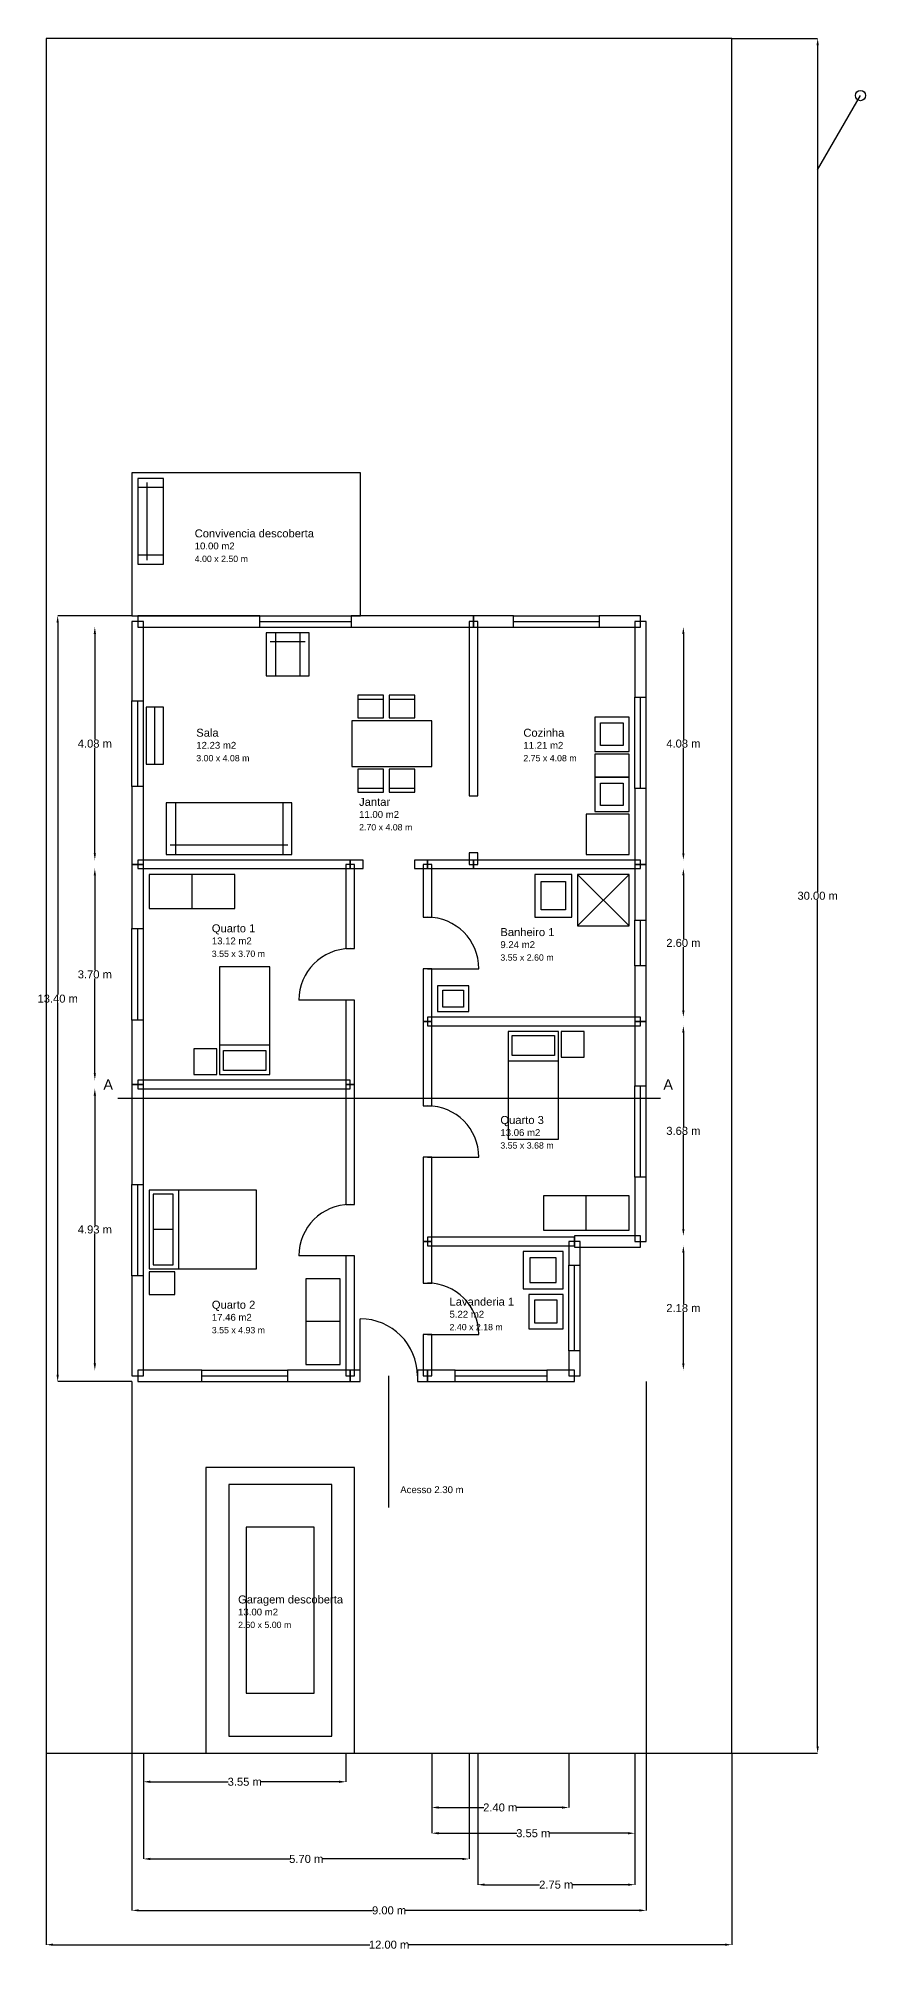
# Model space of a CAD drawing. Header units: millimetres. Extents: x -138 to 107186, y -4909 to 30295.
# Drawn here: x 40862 to 55340, y -3559 to 30000 of the extents above; entities that cross this region are included whole.
import ezdxf

# ---------------------------------------------------------------- set-up
doc = ezdxf.new("R2010")
doc.units = ezdxf.units.MM
doc.header["$MEASUREMENT"] = 0
for name, color, linetype in [('CASA_ACESSO', 4, 'Continuous'), ('CASA_COTAS', 6, 'Continuous'), ('CASA_ESTUDO', 8, 'Continuous'), ('CASA_EXTERNO', 3, 'Continuous'), ('CASA_JANELAS', 4, 'Continuous'), ('CASA_LOTE', 8, 'Continuous'), ('CASA_MOVEIS', 3, 'Continuous'), ('CASA_PAREDES', 7, 'Continuous'), ('CASA_PORTAS', 2, 'Continuous'), ('CASA_TEXTOS', 7, 'Continuous')]:
    doc.layers.add(name, color=color, linetype=linetype)
doc.styles.get("Standard").update_dxf_attribs({"font": 'arial.ttf'})
doc.dimstyles.get("Standard").update_dxf_attribs({"dimtxt": 0.18, "dimasz": 0.18, "dimexe": 0.18, "dimexo": 0.0625, "dimgap": 0.09, "dimtad": 0, "dimtih": 1, "dimtoh": 1, "dimdec": 4, "dimzin": 0, "dimdsep": 46, "dimtxsty": 'Standard', "dimcen": 0.09, "dimadec": 0, "dimazin": 0, "dimtfac": 1, "dimtdec": 4, "dimtofl": 0, "dimtmove": 0, "dimatfit": 3, "dimfxl": 1, "dimtolj": 1, "dimtzin": 0, "dimarcsym": 0})

# ---------------------------------------------------------------- blocks, each defined once
blk = doc.blocks.new('*D17')
at = {"layer": 'CASA_COTAS', "color": 0, "lineweight": -2, "transparency": 16777216}
for p, q in [((41850, 11625), (41850, 11625)), ((41850, 11505), (41850, 9234)), ((41850, 6820), (41850, 9091)), ((41850, 6700), (41850, 6700))]:
    blk.add_line(p, q, dxfattribs=at)
at = {"layer": 'CASA_COTAS', "color": 0, "transparency": 16777216}
for points in [[(41830, 11505), (41870, 11505), (41850, 11625)], [(41830, 6820), (41870, 6820), (41850, 6700)]]:
    blk.add_solid(points, dxfattribs=at)
at = {"layer": 'Defpoints', "color": 0, "transparency": 16777216}
for p in [(41850, 11625), (41850, 11625), (41850, 6700)]:
    blk.add_point(p, dxfattribs=at)
at = {"layer": 'CASA_COTAS', "color": 0, "transparency": 16777216, "insert": (41850, 9162), "char_height": 140, "attachment_point": 5}
blk.add_mtext('\\A1;4.93 m', dxfattribs=at)
blk = doc.blocks.new('*D18')
at = {"layer": 'CASA_COTAS', "color": 0, "lineweight": -2, "transparency": 16777216}
for p, q in [((41850, 15475), (41850, 15475)), ((41850, 15355), (41850, 13697)), ((41850, 11895), (41850, 13553)), ((41850, 11775), (41850, 11775))]:
    blk.add_line(p, q, dxfattribs=at)
at = {"layer": 'CASA_COTAS', "color": 0, "transparency": 16777216}
for points in [[(41830, 15355), (41870, 15355), (41850, 15475)], [(41830, 11895), (41870, 11895), (41850, 11775)]]:
    blk.add_solid(points, dxfattribs=at)
at = {"layer": 'Defpoints', "color": 0, "transparency": 16777216}
for p in [(41850, 15475), (41850, 15475), (41850, 11775)]:
    blk.add_point(p, dxfattribs=at)
at = {"layer": 'CASA_COTAS', "color": 0, "transparency": 16777216, "insert": (41850, 13625), "char_height": 140, "attachment_point": 5}
blk.add_mtext('\\A1;3.70 m', dxfattribs=at)
blk = doc.blocks.new('*D19')
at = {"layer": 'CASA_COTAS', "color": 0, "lineweight": -2, "transparency": 16777216}
for p, q in [((52150, 8875), (52150, 8875)), ((52150, 8755), (52150, 7859)), ((52150, 6820), (52150, 7716)), ((52150, 6700), (52150, 6700))]:
    blk.add_line(p, q, dxfattribs=at)
at = {"layer": 'CASA_COTAS', "color": 0, "transparency": 16777216}
for points in [[(52130, 8755), (52170, 8755), (52150, 8875)], [(52130, 6820), (52170, 6820), (52150, 6700)]]:
    blk.add_solid(points, dxfattribs=at)
at = {"layer": 'Defpoints', "color": 0, "transparency": 16777216}
for p in [(52150, 8875), (52150, 8875), (52150, 6700)]:
    blk.add_point(p, dxfattribs=at)
at = {"layer": 'CASA_COTAS', "color": 0, "transparency": 16777216, "insert": (52150, 7787), "char_height": 140, "attachment_point": 5}
blk.add_mtext('\\A1;2.18 m', dxfattribs=at)
blk = doc.blocks.new('*D20')
at = {"layer": 'CASA_COTAS', "color": 0, "lineweight": -2, "transparency": 16777216}
for p, q in [((52150, 12725), (52150, 12725)), ((52150, 12605), (52150, 10959)), ((52150, 9170), (52150, 10816)), ((52150, 9050), (52150, 9050))]:
    blk.add_line(p, q, dxfattribs=at)
at = {"layer": 'CASA_COTAS', "color": 0, "transparency": 16777216}
for points in [[(52130, 12605), (52170, 12605), (52150, 12725)], [(52130, 9170), (52170, 9170), (52150, 9050)]]:
    blk.add_solid(points, dxfattribs=at)
at = {"layer": 'Defpoints', "color": 0, "transparency": 16777216}
for p in [(52150, 12725), (52150, 12725), (52150, 9050)]:
    blk.add_point(p, dxfattribs=at)
at = {"layer": 'CASA_COTAS', "color": 0, "transparency": 16777216, "insert": (52150, 10887), "char_height": 140, "attachment_point": 5}
blk.add_mtext('\\A1;3.68 m', dxfattribs=at)
blk = doc.blocks.new('*D21')
at = {"layer": 'CASA_COTAS', "color": 0, "lineweight": -2, "transparency": 16777216}
for p, q in [((52150, 15475), (52150, 15475)), ((52150, 15355), (52150, 14247)), ((52150, 12995), (52150, 14103)), ((52150, 12875), (52150, 12875))]:
    blk.add_line(p, q, dxfattribs=at)
at = {"layer": 'CASA_COTAS', "color": 0, "transparency": 16777216}
for points in [[(52130, 15355), (52170, 15355), (52150, 15475)], [(52130, 12995), (52170, 12995), (52150, 12875)]]:
    blk.add_solid(points, dxfattribs=at)
at = {"layer": 'Defpoints', "color": 0, "transparency": 16777216}
for p in [(52150, 15475), (52150, 15475), (52150, 12875)]:
    blk.add_point(p, dxfattribs=at)
at = {"layer": 'CASA_COTAS', "color": 0, "transparency": 16777216, "insert": (52150, 14175), "char_height": 140, "attachment_point": 5}
blk.add_mtext('\\A1;2.60 m', dxfattribs=at)
blk = doc.blocks.new('*D22')
at = {"layer": 'CASA_COTAS', "color": 0, "lineweight": -2, "transparency": 16777216}
for p, q in [((41850, 19700), (41850, 19700)), ((41850, 19580), (41850, 17734)), ((41850, 15745), (41850, 17591)), ((41850, 15625), (41850, 15625))]:
    blk.add_line(p, q, dxfattribs=at)
at = {"layer": 'CASA_COTAS', "color": 0, "transparency": 16777216}
for points in [[(41830, 19580), (41870, 19580), (41850, 19700)], [(41830, 15745), (41870, 15745), (41850, 15625)]]:
    blk.add_solid(points, dxfattribs=at)
at = {"layer": 'Defpoints', "color": 0, "transparency": 16777216}
for p in [(41850, 19700), (41850, 19700), (41850, 15625)]:
    blk.add_point(p, dxfattribs=at)
at = {"layer": 'CASA_COTAS', "color": 0, "transparency": 16777216, "insert": (41850, 17662), "char_height": 140, "attachment_point": 5}
blk.add_mtext('\\A1;4.08 m', dxfattribs=at)
blk = doc.blocks.new('*D23')
at = {"layer": 'CASA_COTAS', "color": 0, "lineweight": -2, "transparency": 16777216}
for p, q in [((52150, 19700), (52150, 19700)), ((52150, 19580), (52150, 17734)), ((52150, 15745), (52150, 17591)), ((52150, 15625), (52150, 15625))]:
    blk.add_line(p, q, dxfattribs=at)
at = {"layer": 'CASA_COTAS', "color": 0, "transparency": 16777216}
for points in [[(52130, 19580), (52170, 19580), (52150, 19700)], [(52130, 15745), (52170, 15745), (52150, 15625)]]:
    blk.add_solid(points, dxfattribs=at)
at = {"layer": 'Defpoints', "color": 0, "transparency": 16777216}
for p in [(52150, 19700), (52150, 19700), (52150, 15625)]:
    blk.add_point(p, dxfattribs=at)
at = {"layer": 'CASA_COTAS', "color": 0, "transparency": 16777216, "insert": (52150, 17662), "char_height": 140, "attachment_point": 5}
blk.add_mtext('\\A1;4.08 m', dxfattribs=at)
blk = doc.blocks.new('*D24')
at = {"layer": 'CASA_COTAS', "color": 0, "lineweight": -2, "transparency": 16777216}
for p, q in [((42700, 0), (42700, -500)), ((46245, 0), (46245, -500)), ((42820, -500), (44184, -500)), ((46125, -500), (44761, -500))]:
    blk.add_line(p, q, dxfattribs=at)
at = {"layer": 'CASA_COTAS', "color": 0, "transparency": 16777216}
for points in [[(42820, -480), (42820, -520), (42700, -500)], [(46125, -480), (46125, -520), (46245, -500)]]:
    blk.add_solid(points, dxfattribs=at)
at = {"layer": 'Defpoints', "color": 0, "transparency": 16777216}
for p in [(42700, 0), (46245, 0), (46245, -500)]:
    blk.add_point(p, dxfattribs=at)
at = {"layer": 'CASA_COTAS', "color": 0, "transparency": 16777216, "insert": (44473, -500), "char_height": 140, "attachment_point": 5}
blk.add_mtext('\\A1;3.55 m', dxfattribs=at)
blk = doc.blocks.new('*D25')
at = {"layer": 'CASA_COTAS', "color": 0, "lineweight": -2, "transparency": 16777216}
for p, q in [((47745, 0), (47745, -950)), ((50145, 0), (50145, -950)), ((47865, -950), (48655, -950)), ((50025, -950), (49235, -950))]:
    blk.add_line(p, q, dxfattribs=at)
at = {"layer": 'CASA_COTAS', "color": 0, "transparency": 16777216}
for points in [[(47865, -930), (47865, -970), (47745, -950)], [(50025, -930), (50025, -970), (50145, -950)]]:
    blk.add_solid(points, dxfattribs=at)
at = {"layer": 'Defpoints', "color": 0, "transparency": 16777216}
for p in [(47745, 0), (50145, 0), (50145, -950)]:
    blk.add_point(p, dxfattribs=at)
at = {"layer": 'CASA_COTAS', "color": 0, "transparency": 16777216, "insert": (48945, -950), "char_height": 140, "attachment_point": 5}
blk.add_mtext('\\A1;2.40 m', dxfattribs=at)
blk = doc.blocks.new('*D26')
at = {"layer": 'CASA_COTAS', "color": 0, "lineweight": -2, "transparency": 16777216}
for p, q in [((47745, 0), (47745, -1400)), ((51300, 0), (51300, -1400)), ((47865, -1400), (49234, -1400)), ((51180, -1400), (49811, -1400))]:
    blk.add_line(p, q, dxfattribs=at)
at = {"layer": 'CASA_COTAS', "color": 0, "transparency": 16777216}
for points in [[(47865, -1380), (47865, -1420), (47745, -1400)], [(51180, -1380), (51180, -1420), (51300, -1400)]]:
    blk.add_solid(points, dxfattribs=at)
at = {"layer": 'Defpoints', "color": 0, "transparency": 16777216}
for p in [(47745, 0), (51300, 0), (51300, -1400)]:
    blk.add_point(p, dxfattribs=at)
at = {"layer": 'CASA_COTAS', "color": 0, "transparency": 16777216, "insert": (49523, -1400), "char_height": 140, "attachment_point": 5}
blk.add_mtext('\\A1;3.55 m', dxfattribs=at)
blk = doc.blocks.new('*D27')
at = {"layer": 'CASA_COTAS', "color": 0, "lineweight": -2, "transparency": 16777216}
for p, q in [((42700, 0), (42700, -1850)), ((48400, 0), (48400, -1850)), ((42820, -1850), (45261, -1850)), ((48280, -1850), (45839, -1850))]:
    blk.add_line(p, q, dxfattribs=at)
at = {"layer": 'CASA_COTAS', "color": 0, "transparency": 16777216}
for points in [[(42820, -1830), (42820, -1870), (42700, -1850)], [(48280, -1830), (48280, -1870), (48400, -1850)]]:
    blk.add_solid(points, dxfattribs=at)
at = {"layer": 'Defpoints', "color": 0, "transparency": 16777216}
for p in [(42700, 0), (48400, 0), (48400, -1850)]:
    blk.add_point(p, dxfattribs=at)
at = {"layer": 'CASA_COTAS', "color": 0, "transparency": 16777216, "insert": (45550, -1850), "char_height": 140, "attachment_point": 5}
blk.add_mtext('\\A1;5.70 m', dxfattribs=at)
blk = doc.blocks.new('*D28')
at = {"layer": 'CASA_COTAS', "color": 0, "lineweight": -2, "transparency": 16777216}
for p, q in [((48550, 0), (48550, -2300)), ((51300, 0), (51300, -2300)), ((48670, -2300), (49635, -2300)), ((51180, -2300), (50215, -2300))]:
    blk.add_line(p, q, dxfattribs=at)
at = {"layer": 'CASA_COTAS', "color": 0, "transparency": 16777216}
for points in [[(48670, -2280), (48670, -2320), (48550, -2300)], [(51180, -2280), (51180, -2320), (51300, -2300)]]:
    blk.add_solid(points, dxfattribs=at)
at = {"layer": 'Defpoints', "color": 0, "transparency": 16777216}
for p in [(48550, 0), (51300, 0), (51300, -2300)]:
    blk.add_point(p, dxfattribs=at)
at = {"layer": 'CASA_COTAS', "color": 0, "transparency": 16777216, "insert": (49925, -2300), "char_height": 140, "attachment_point": 5}
blk.add_mtext('\\A1;2.75 m', dxfattribs=at)
blk = doc.blocks.new('*D29')
at = {"layer": 'CASA_COTAS', "color": 0, "lineweight": -2, "transparency": 16777216}
for p, q in [((42500, 6500), (42500, -2750)), ((51500, 6500), (51500, -2750)), ((42620, -2750), (46711, -2750)), ((51380, -2750), (47289, -2750))]:
    blk.add_line(p, q, dxfattribs=at)
at = {"layer": 'CASA_COTAS', "color": 0, "transparency": 16777216}
for points in [[(42620, -2730), (42620, -2770), (42500, -2750)], [(51380, -2730), (51380, -2770), (51500, -2750)]]:
    blk.add_solid(points, dxfattribs=at)
at = {"layer": 'Defpoints', "color": 0, "transparency": 16777216}
for p in [(42500, 6500), (51500, 6500), (51500, -2750)]:
    blk.add_point(p, dxfattribs=at)
at = {"layer": 'CASA_COTAS', "color": 0, "transparency": 16777216, "insert": (47000, -2750), "char_height": 140, "attachment_point": 5}
blk.add_mtext('\\A1;9.00 m', dxfattribs=at)
blk = doc.blocks.new('*D30')
at = {"layer": 'CASA_COTAS', "color": 0, "lineweight": -2, "transparency": 16777216}
for p, q in [((42500, 19900), (41200, 19900)), ((41200, 19780), (41200, 13272)), ((41200, 6620), (41200, 13128)), ((42500, 6500), (41200, 6500))]:
    blk.add_line(p, q, dxfattribs=at)
at = {"layer": 'CASA_COTAS', "color": 0, "transparency": 16777216}
for points in [[(41180, 19780), (41220, 19780), (41200, 19900)], [(41180, 6620), (41220, 6620), (41200, 6500)]]:
    blk.add_solid(points, dxfattribs=at)
at = {"layer": 'Defpoints', "color": 0, "transparency": 16777216}
for p in [(41200, 19900), (42500, 19900), (42500, 6500)]:
    blk.add_point(p, dxfattribs=at)
at = {"layer": 'CASA_COTAS', "color": 0, "transparency": 16777216, "insert": (41200, 13200), "char_height": 140, "attachment_point": 5}
blk.add_mtext('\\A1;13.40 m', dxfattribs=at)
blk = doc.blocks.new('*D31')
at = {"layer": 'CASA_COTAS', "color": 0, "lineweight": -2, "transparency": 16777216}
for p, q in [((41000, 0), (41000, -3350)), ((53000, 0), (53000, -3350)), ((41120, -3350), (46664, -3350)), ((52880, -3350), (47336, -3350))]:
    blk.add_line(p, q, dxfattribs=at)
at = {"layer": 'CASA_COTAS', "color": 0, "transparency": 16777216}
for points in [[(41120, -3330), (41120, -3370), (41000, -3350)], [(52880, -3330), (52880, -3370), (53000, -3350)]]:
    blk.add_solid(points, dxfattribs=at)
at = {"layer": 'Defpoints', "color": 0, "transparency": 16777216}
for p in [(41000, 0), (53000, 0), (53000, -3350)]:
    blk.add_point(p, dxfattribs=at)
at = {"layer": 'CASA_COTAS', "color": 0, "transparency": 16777216, "insert": (47000, -3350), "char_height": 140, "attachment_point": 5}
blk.add_mtext('\\A1;12.00 m', dxfattribs=at)
blk = doc.blocks.new('*D32')
at = {"layer": 'CASA_COTAS', "color": 0, "lineweight": -2, "transparency": 16777216}
for p, q in [((53000, 30000), (54500, 30000)), ((54500, 29880), (54500, 15072)), ((54500, 120), (54500, 14928)), ((53000, 0), (54500, 0))]:
    blk.add_line(p, q, dxfattribs=at)
at = {"layer": 'CASA_COTAS', "color": 0, "transparency": 16777216}
for points in [[(54480, 29880), (54520, 29880), (54500, 30000)], [(54480, 120), (54520, 120), (54500, 0)]]:
    blk.add_solid(points, dxfattribs=at)
at = {"layer": 'Defpoints', "color": 0, "transparency": 16777216}
for p in [(53000, 30000), (54500, 30000), (53000, 0)]:
    blk.add_point(p, dxfattribs=at)
at = {"layer": 'CASA_COTAS', "color": 0, "transparency": 16777216, "insert": (54500, 15000), "char_height": 140, "attachment_point": 5}
blk.add_mtext('\\A1;30.00 m', dxfattribs=at)

msp = doc.modelspace()

# ---------------------------------------------------------------- linework, layer by layer
at = {"layer": 'CASA_ACESSO'}
msp.add_lwpolyline([(46995.189, 4300), (46995.189, 5900), (46995.189, 5900), (46995.189, 6600)], dxfattribs=at)
at = {"layer": 'CASA_ESTUDO'}
for p, q in [((54500, 27700), (55250, 28999.038)), ((42250, 11458), (51750, 11458))]:
    msp.add_line(p, q, dxfattribs=at)
msp.add_circle((55250, 28999.038), 90, dxfattribs=at)
at = {"layer": 'CASA_EXTERNO'}
for points in [[(42500, 19900), (46500, 19900), (46500, 22400), (42500, 22400)], [(43795.189, 0), (46395.189, 0), (46395.189, 5000), (43795.189, 5000)]]:
    msp.add_lwpolyline(points, close=True, dxfattribs=at)
at = {"layer": 'CASA_JANELAS'}
for p, q in [((44737.5, 19900), (46337.5, 19900)), ((44737.5, 19800), (46337.5, 19800)), ((49175, 19900), (50675, 19900)), ((49175, 19800), (50675, 19800)), ((44737.5, 19700), (46337.5, 19700)), ((49175, 19700), (50675, 19700)), ((51300, 16875), (51300, 18475)), ((51400, 16875), (51400, 18475)), ((51500, 16875), (51500, 18475)), ((42500, 16912.5), (42500, 18412.5)), ((42600, 16912.5), (42600, 18412.5)), ((42700, 16912.5), (42700, 18412.5)), ((51300, 13775), (51300, 14575)), ((51400, 13775), (51400, 14575)), ((51500, 13775), (51500, 14575)), ((42500, 12825), (42500, 14425)), ((42600, 12825), (42600, 14425)), ((42700, 12825), (42700, 14425)), ((51300, 10075), (51300, 11675)), ((51400, 10075), (51400, 11675)), ((51500, 10075), (51500, 11675)), ((42500, 8350), (42500, 9950)), ((42600, 8350), (42600, 9950)), ((42700, 8350), (42700, 9950)), ((50145.189, 7037.5), (50145.189, 8537.5)), ((50245.189, 7037.5), (50245.189, 8537.5)), ((50345.189, 7037.5), (50345.189, 8537.5)), ((43722.594, 6700), (45222.594, 6700)), ((43722.594, 6600), (45222.594, 6600)), ((43722.594, 6500), (45222.594, 6500)), ((48157.689, 6700), (49757.689, 6700)), ((48157.689, 6600), (49757.689, 6600)), ((48157.689, 6500), (49757.689, 6500))]:
    msp.add_line(p, q, dxfattribs=at)
at = {"layer": 'CASA_LOTE'}
msp.add_lwpolyline([(41000, 0), (53000, 0), (53000, 30000), (41000, 30000)], close=True, dxfattribs=at)
at = {"layer": 'CASA_MOVEIS'}
msp.add_line((42900, 17300), (42900, 18300), dxfattribs=at)
for points in [[(42600, 20800), (43050, 20800), (43050, 22300), (42600, 22300)], [(44850, 18850), (45600, 18850), (45600, 19600), (44850, 19600)], [(46450, 18112.5), (46900, 18112.5), (46900, 18512.5), (46450, 18512.5)], [(47000, 18112.5), (47450, 18112.5), (47450, 18512.5), (47000, 18512.5)], [(42750, 17300), (43050, 17300), (43050, 18300), (42750, 18300)], [(50600, 17525), (51200, 17525), (51200, 18125), (50600, 18125)], [(46350, 17262.5), (47750, 17262.5), (47750, 18062.5), (46350, 18062.5)], [(50600, 17075), (51200, 17075), (51200, 17475), (50600, 17475)], [(46450, 16812.5), (46900, 16812.5), (46900, 17212.5), (46450, 17212.5)], [(47000, 16812.5), (47450, 16812.5), (47450, 17212.5), (47000, 17212.5)], [(50600, 16475), (51200, 16475), (51200, 17075), (50600, 17075)], [(43100, 15725), (45300, 15725), (45300, 16625), (43100, 16625)], [(50450, 15725), (51200, 15725), (51200, 16425), (50450, 16425)], [(42800, 14775), (44300, 14775), (44300, 15375), (42800, 15375)], [(49550, 14625), (50200, 14625), (50200, 15375), (49550, 15375)], [(50300, 14475), (51200, 14475), (51200, 15375), (50300, 15375)], [(44032.594, 11875), (44912.594, 11875), (44912.594, 13755), (44032.594, 13755)], [(47845.189, 12975), (48395.189, 12975), (48395.189, 13425), (47845.189, 13425)], [(49082.594, 10745), (49962.594, 10745), (49962.594, 12625), (49082.594, 12625)], [(50012.594, 12175), (50412.594, 12175), (50412.594, 12625), (50012.594, 12625)], [(43582.594, 11875), (43982.594, 11875), (43982.594, 12325), (43582.594, 12325)], [(42800, 8472.5), (44680, 8472.5), (44680, 9852.5), (42800, 9852.5)], [(49700, 9150), (51200, 9150), (51200, 9750), (49700, 9750)], [(49345.189, 8125), (50045.189, 8125), (50045.189, 8775), (49345.189, 8775)], [(42800, 8022.5), (43250, 8022.5), (43250, 8422.5), (42800, 8422.5)], [(45545.189, 6800), (46145.189, 6800), (46145.189, 8300), (45545.189, 8300)], [(49445.189, 7425), (50045.189, 7425), (50045.189, 8025), (49445.189, 8025)], [(44195.189, 300), (45995.189, 300), (45995.189, 4700), (44195.189, 4700)]]:
    msp.add_lwpolyline(points, close=True, dxfattribs=at)
for points in [[(42760, 22230), (42760, 20870)], [(43050, 22140), (42600, 22140)], [(43050, 20960), (42600, 20960)], [(45010, 19600), (45010, 18850)], [(45440, 19600), (45440, 18850)], [(45530, 19440), (44920, 19440)], [(46450, 18442.5), (46900, 18442.5)], [(47000, 18442.5), (47450, 18442.5)], [(50702, 17627), (50702, 18023), (51098, 18023), (51098, 17627), (50702, 17627)], [(46450, 16882.5), (46900, 16882.5)], [(47000, 16882.5), (47450, 16882.5)], [(50702, 16577), (50702, 16973), (51098, 16973), (51098, 16577), (50702, 16577)], [(43260, 16625), (43260, 15725)], [(45140, 16625), (45140, 15725)], [(45230, 15885), (43170, 15885)], [(43550, 15375), (43550, 14775)], [(50089.5, 14752.5), (49660.5, 14752.5), (49660.5, 15247.5), (50089.5, 15247.5), (50089.5, 14752.5)], [(51200, 14475), (50300, 15375)], [(51200, 15375), (50300, 14475)], [(48301.689, 13051.5), (47938.689, 13051.5), (47938.689, 13348.5), (48301.689, 13348.5), (48301.689, 13051.5)], [(49892.594, 12205), (49152.594, 12205), (49152.594, 12555), (49892.594, 12555), (49892.594, 12205)], [(44032.594, 12395), (44912.594, 12395)], [(44102.594, 12295), (44842.594, 12295), (44842.594, 11945), (44102.594, 11945), (44102.594, 12295)], [(49962.594, 12105), (49082.594, 12105)], [(43220, 8542.5), (43220, 9782.5), (42870, 9782.5), (42870, 8542.5), (43220, 8542.5)], [(43320, 8472.5), (43320, 9852.5)], [(50450, 9150), (50450, 9750)], [(43220, 9162.5), (42870, 9162.5)], [(49464.189, 8664.5), (49464.189, 8235.5), (49926.189, 8235.5), (49926.189, 8664.5), (49464.189, 8664.5)], [(49547.189, 7923), (49547.189, 7527), (49943.189, 7527), (49943.189, 7923), (49547.189, 7923)], [(46145.189, 7550), (45545.189, 7550)], [(45689.189, 3952), (44501.189, 3952), (44501.189, 1048), (45689.189, 1048), (45689.189, 3952)]]:
    msp.add_lwpolyline(points, dxfattribs=at)
at = {"layer": 'CASA_PAREDES'}
for points in [[(42500, 18412.5), (42700, 18412.5), (42700, 19800), (42500, 19800)], [(42600, 19700), (44737.5, 19700), (44737.5, 19900), (42600, 19900)], [(46337.5, 19700), (48475, 19700), (48475, 19900), (46337.5, 19900)], [(48400, 16750), (48550, 16750), (48550, 19800), (48400, 19800)], [(48475, 19700), (49175, 19700), (49175, 19900), (48475, 19900)], [(50675, 19700), (51400, 19700), (51400, 19900), (50675, 19900)], [(51300, 18475), (51500, 18475), (51500, 19800), (51300, 19800)], [(42500, 15550), (42700, 15550), (42700, 16912.5), (42500, 16912.5)], [(51300, 15550), (51500, 15550), (51500, 16875), (51300, 16875)], [(42500, 14425), (42700, 14425), (42700, 15550), (42500, 15550)], [(42600, 15475), (46320.189, 15475), (46320.189, 15625), (42600, 15625)], [(46245.189, 14075), (46395.189, 14075), (46395.189, 15550), (46245.189, 15550)], [(46320.189, 15475), (46545.189, 15475), (46545.189, 15625), (46320.189, 15625)], [(47445.189, 15475), (47670.189, 15475), (47670.189, 15625), (47445.189, 15625)], [(47595.189, 14625), (47745.189, 14625), (47745.189, 15550), (47595.189, 15550)], [(47670.189, 15475), (48475, 15475), (48475, 15625), (47670.189, 15625)], [(48400, 15550), (48550, 15550), (48550, 15750), (48400, 15750)], [(48475, 15475), (51400, 15475), (51400, 15625), (48475, 15625)], [(51300, 14575), (51500, 14575), (51500, 15550), (51300, 15550)], [(51300, 12800), (51500, 12800), (51500, 13775), (51300, 13775)], [(47595.189, 12800), (47745.189, 12800), (47745.189, 13725), (47595.189, 13725)], [(46245.189, 11700), (46395.189, 11700), (46395.189, 13175), (46245.189, 13175)], [(42500, 11700), (42700, 11700), (42700, 12825), (42500, 12825)], [(47595.189, 11325), (47745.189, 11325), (47745.189, 12800), (47595.189, 12800)], [(47670.189, 12725), (51400, 12725), (51400, 12875), (47670.189, 12875)], [(51300, 11675), (51500, 11675), (51500, 12800), (51300, 12800)], [(42600, 11625), (46320.189, 11625), (46320.189, 11775), (42600, 11775)], [(42500, 9950), (42700, 9950), (42700, 11700), (42500, 11700)], [(46245.189, 9600), (46395.189, 9600), (46395.189, 11700), (46245.189, 11700)], [(47595.189, 8950), (47745.189, 8950), (47745.189, 10425), (47595.189, 10425)], [(51300, 8950), (51500, 8950), (51500, 10075), (51300, 10075)], [(47595.189, 8225), (47745.189, 8225), (47745.189, 8950), (47595.189, 8950)], [(47670.189, 8875), (50245.189, 8875), (50245.189, 9025), (47670.189, 9025)], [(50145.189, 8537.5), (50345.189, 8537.5), (50345.189, 8950), (50145.189, 8950)], [(50245.189, 8850), (51400, 8850), (51400, 9050), (50245.189, 9050)], [(46245.189, 6600), (46395.189, 6600), (46395.189, 8700), (46245.189, 8700)], [(42500, 6600), (42700, 6600), (42700, 8350), (42500, 8350)], [(47595.189, 6600), (47745.189, 6600), (47745.189, 7325), (47595.189, 7325)], [(50145.189, 6600), (50345.189, 6600), (50345.189, 7037.5), (50145.189, 7037.5)], [(42600, 6500), (43722.594, 6500), (43722.594, 6700), (42600, 6700)], [(45222.594, 6500), (46320.189, 6500), (46320.189, 6700), (45222.594, 6700)], [(46320.189, 6500), (46495.189, 6500), (46495.189, 6700), (46320.189, 6700)], [(47495.189, 6500), (47670.189, 6500), (47670.189, 6700), (47495.189, 6700)], [(47670.189, 6500), (48157.689, 6500), (48157.689, 6700), (47670.189, 6700)], [(49757.689, 6500), (50245.189, 6500), (50245.189, 6700), (49757.689, 6700)]]:
    msp.add_lwpolyline(points, close=True, dxfattribs=at)
at = {"layer": 'CASA_PORTAS'}
for p, q in [((47670.189, 13725), (48570.189, 13725)), ((46320.189, 13175), (45420.189, 13175)), ((47670.189, 10425), (48570.189, 10425)), ((46320.189, 8700), (45420.189, 8700)), ((46495.189, 6600), (46495.189, 7600)), ((47670.189, 7325), (48570.189, 7325))]:
    msp.add_line(p, q, dxfattribs=at)
for centre, radius, start, end in [((47670.189, 13725), 900, 0, 90), ((46320.189, 13175), 900, 90, 180), ((47670.189, 10425), 900, 0, 90), ((46320.189, 8700), 900, 90, 180), ((47670.189, 7325), 900, 0, 90), ((46495.189, 6600), 1000, 0, 90)]:
    msp.add_arc(centre, radius, start, end, dxfattribs=at)

# ---------------------------------------------------------------- texts
at = {"layer": 'CASA_TEXTOS'}
for s, height, p in [('Convivencia descoberta', 140, (43598, 21270)), ('10.00 m2', 120, (43598, 21060)), ('4.00 x 2.50 m', 110, (43598, 20840)), ('Sala', 140, (43625, 17782.5)), ('Cozinha', 140, (49350, 17782.5)), ('3.00 x 4.08 m', 110, (43625, 17352.5)), ('12.23 m2', 120, (43625, 17572.5)), ('2.75 x 4.08 m', 110, (49350, 17352.5)), ('11.21 m2', 120, (49350, 17572.5)), ('Jantar', 140, (46475, 16573.25)), ('11.00 m2', 120, (46475, 16363.25)), ('2.70 x 4.08 m', 110, (46475, 16143.25)), ('Quarto 1', 140, (43897.594, 14361)), ('Banheiro 1', 140, (48947.594, 14295)), ('13.12 m2', 120, (43897.594, 14151)), ('9.24 m2', 120, (48947.594, 14085)), ('3.55 x 3.70 m', 110, (43897.594, 13931)), ('3.55 x 2.60 m', 110, (48947.594, 13865)), ('A', 180, (42000, 11608)), ('A', 180, (51800, 11608)), ('Quarto 3', 140, (48947.594, 11007.5)), ('13.06 m2', 120, (48947.594, 10797.5)), ('3.55 x 3.68 m', 110, (48947.594, 10577.5)), ('Quarto 2', 140, (43897.594, 7775.75)), ('5.22 m2', 120, (48057.689, 7619.75)), ('Lavanderia 1', 140, (48057.689, 7829.75)), ('3.55 x 4.93 m', 110, (43897.594, 7345.75)), ('17.46 m2', 120, (43897.594, 7565.75)), ('2.40 x 2.18 m', 110, (48057.689, 7399.75)), ('Acesso 2.30 m', 120, (47195.189, 4550)), ('Garagem descoberta', 140, (44357.189, 2620)), ('13.00 m2', 120, (44357.189, 2410)), ('2.60 x 5.00 m', 110, (44357.189, 2190))]:
    msp.add_text(s, height=height, dxfattribs=at).set_placement(p)

# ---------------------------------------------------------------- dimensions: what is measured, and where the dimension line sits
at = {"layer": 'CASA_COTAS'}
for base, p1, p2, picture, middle in [((54500, 30000), (53000, 0), (53000, 30000), '*D32', (54500, 15000)), ((41200, 19900), (42500, 6500), (42500, 19900), '*D30', (41200, 13200)), ((41850, 19700), (41850, 15625), (41850, 19700), '*D22', (41850, 17662.5)), ((52150, 19700), (52150, 15625), (52150, 19700), '*D23', (52150, 17662.5)), ((41850, 15475), (41850, 11775), (41850, 15475), '*D18', (41850, 13625)), ((52150, 15475), (52150, 12875), (52150, 15475), '*D21', (52150, 14175)), ((52150, 12725), (52150, 9050), (52150, 12725), '*D20', (52150, 10887.5)), ((41850, 11625), (41850, 6700), (41850, 11625), '*D17', (41850, 9162.5)), ((52150, 8875), (52150, 6700), (52150, 8875), '*D19', (52150, 7787.5))]:
    dim = msp.add_linear_dim(base=base, p1=p1, p2=p2, angle=90, dimstyle='Standard', override={"dimtxt": 140, "dimasz": 120, "dimdec": 2, "dimlfac": 0.001, "dimpost": '<> m'}, dxfattribs=at)
    dim.commit()
    dim.dimension.update_dxf_attribs({"geometry": picture, "text_midpoint": middle})
for base, p1, p2, picture, middle in [((51500, -2750), (42500, 6500), (51500, 6500), '*D29', (47000, -2750)), ((53000, -3350), (41000, 0), (53000, 0), '*D31', (47000, -3350)), ((46245.189, -500), (42700, 0), (46245.189, 0), '*D24', (44472.594, -500)), ((48400, -1850), (42700, 0), (48400, 0), '*D27', (45550, -1850)), ((50145.189, -950), (47745.189, 0), (50145.189, 0), '*D25', (48945.189, -950)), ((51300, -1400), (47745.189, 0), (51300, 0), '*D26', (49522.594, -1400)), ((51300, -2300), (48550, 0), (51300, 0), '*D28', (49925, -2300))]:
    dim = msp.add_linear_dim(base=base, p1=p1, p2=p2, dimstyle='Standard', override={"dimtxt": 140, "dimasz": 120, "dimdec": 2, "dimlfac": 0.001, "dimpost": '<> m'}, dxfattribs=at)
    dim.commit()
    dim.dimension.update_dxf_attribs({"geometry": picture, "text_midpoint": middle})

doc.saveas('drawing.dxf')
